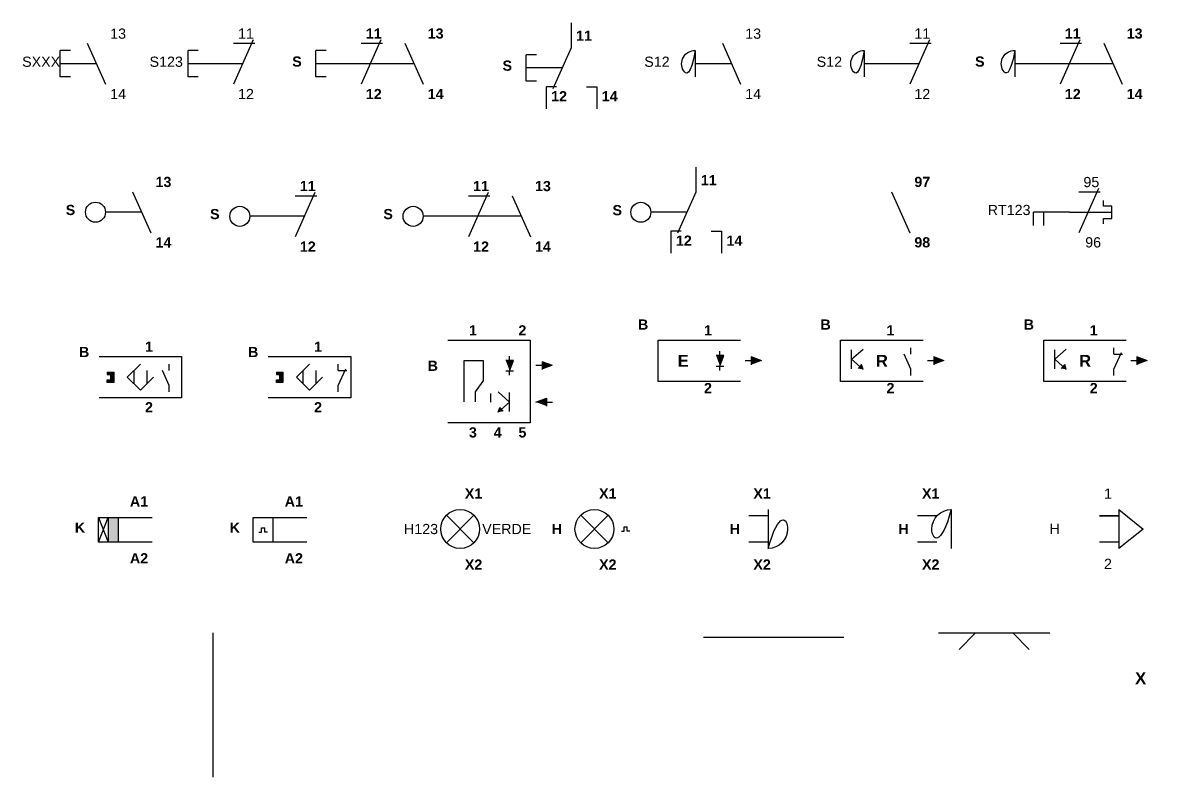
# Model space of a CAD drawing. Header units: millimetres. Extents: x 4225673219140 to 4225673219936, y 4184063498985 to 4184063499549.
# Drawn here: x 4225673219477.4 to 4225673219706.4, y 4184063498987.3 to 4184063499139.1 of the extents above; entities that cross this region are included whole.
import ezdxf
from ezdxf.enums import TextEntityAlignment as Align

# ---------------------------------------------------------------- set-up
doc = ezdxf.new("R2010")
doc.units = ezdxf.units.MM
doc.linetypes.add('ACAD_ISO02W100', pattern=[15, 12, -3])
for name, color, linetype in [('arrancadores', 230, 'Continuous'), ('DISCONTINUA', 7, 'ACAD_ISO02W100'), ('PFV', 7, 'Continuous'), ('REGEN_LINE', 4, 'Continuous')]:
    doc.layers.add(name, color=color, linetype=linetype)
doc.styles.add('TRINIDAD', font='arial.ttf')

# ---------------------------------------------------------------- blocks, each defined once
blk = doc.blocks.new('PNO')
at = {"layer": 'DISCONTINUA', "color": 4, "linetype": 'ACAD_ISO02W100', "ltscale": 0.03}
blk.add_line((-0.268, 0.602), (-1.332, 0.602), dxfattribs=at)
at = {"layer": 'REGEN_LINE', "linetype": 'Continuous'}
for p, q in [((-0.535, 1.205), (0, 0)), ((-1.332, 0.215), (-1.332, 0.99)), ((-1.029, 0.99), (-1.332, 0.99)), ((-1.029, 0.215), (-1.332, 0.215))]:
    blk.add_line(p, q, dxfattribs=at)
for points in [[(0, 1.205, 0), (0, 1.807, 0)], [(0, -0.602, 0), (0, 0, 0)]]:
    blk.add_polyline3d(points, dxfattribs=at)
blk = doc.blocks.new('PULSADOR_START')
at = {"linetype": 'Continuous'}
blk.add_blockref('PNO', (0, 0), dxfattribs=at)
at = {"linetype": 'Continuous', "style": 'TRINIDAD'}
for tag, p in [('CONTACTO1', (0.137, 1.488)), ('PULSADOR_Nº:', (-2.45, 0.663)), ('CONTACTO2', (0.137, -0.286))]:
    blk.add_attdef(tag, text='', height=0.3, dxfattribs=at).set_placement(p, align=Align.MIDDLE_LEFT)
blk = doc.blocks.new('PNC')
at = {"layer": 'DISCONTINUA', "color": 4, "linetype": 'ACAD_ISO02W100', "ltscale": 0.03}
blk.add_line((0.268, 0.602), (-1.332, 0.602), dxfattribs=at)
at = {"layer": 'REGEN_LINE', "linetype": 'Continuous'}
for p, q in [((0.578, 1.301), (0, 0)), ((0, 1.205), (0.63, 1.205)), ((-1.332, 0.215), (-1.332, 0.99)), ((-1.029, 0.99), (-1.332, 0.99)), ((-1.029, 0.215), (-1.332, 0.215))]:
    blk.add_line(p, q, dxfattribs=at)
for points in [[(0, 1.205, 0), (0, 1.807, 0)], [(0, -0.602, 0), (0, 0, 0)]]:
    blk.add_polyline3d(points, dxfattribs=at)
blk = doc.blocks.new('PULSADOR_STOP')
at = {"linetype": 'Continuous'}
blk.add_blockref('PNC', (0, 0), dxfattribs=at)
at = {"linetype": 'Continuous', "style": 'TRINIDAD'}
for tag, p in [('CONTACTO1', (0.137, 1.491)), ('PULSADOR_Nº:', (-2.461, 0.663)), ('CONTACTO2', (0.137, -0.286))]:
    blk.add_attdef(tag, text='', height=0.3, dxfattribs=at).set_placement(p, align=Align.MIDDLE_LEFT)
blk = doc.blocks.new('PE_NO')
at = {"layer": 'DISCONTINUA', "color": 4, "linetype": 'ACAD_ISO02W100', "ltscale": 0.03}
blk.add_line((-0.268, 0.602), (-1.332, 0.602), dxfattribs=at)
blk.add_line((-0.268, 0.602), (-1.332, 0.602), dxfattribs=at)
at = {"layer": 'PFV', "color": 0}
blk.add_polyline3d([(0, 1.202, 0), (0, 1.807, 0)], dxfattribs=at)
at = {"layer": 'REGEN_LINE', "linetype": 'Continuous'}
for p, q in [((-0.535, 1.205), (0, 0)), ((-1.332, 0.99), (-1.332, 0.215))]:
    blk.add_line(p, q, dxfattribs=at)
for points in [[(0, 1.205, 0), (0, 1.807, 0)], [(0, -0.602, 0), (0, 0, 0)]]:
    blk.add_polyline3d(points, dxfattribs=at)
blk.add_arc((-1.344, 0.602), 0.388, 88.3666, 271.6334, dxfattribs=at)
blk = doc.blocks.new('PARADA DE EMERGENCIA')
at = {"linetype": 'Continuous'}
blk.add_blockref('PE_NO', (0, 0), dxfattribs=at)
at = {"linetype": 'Continuous', "style": 'TRINIDAD'}
for tag, p in [('CONTACTO1', (0.137, 1.488)), ('PULSADOR_Nº:', (-2.829, 0.663)), ('CONTACTO2', (0.137, -0.286))]:
    blk.add_attdef(tag, text='', height=0.3, dxfattribs=at).set_placement(p, align=Align.MIDDLE_LEFT)
blk = doc.blocks.new('PE_NC')
at = {"layer": 'DISCONTINUA', "color": 4, "linetype": 'ACAD_ISO02W100', "ltscale": 0.03}
blk.add_line((0.268, 0.602), (-1.332, 0.602), dxfattribs=at)
at = {"layer": 'REGEN_LINE', "linetype": 'Continuous'}
for p, q in [((0.578, 1.301), (0, 0)), ((0, 1.205), (0.63, 1.205)), ((-1.332, 0.99), (-1.332, 0.215))]:
    blk.add_line(p, q, dxfattribs=at)
for points in [[(0, 1.205, 0), (0, 1.807, 0)], [(0, -0.602, 0), (0, 0, 0)]]:
    blk.add_polyline3d(points, dxfattribs=at)
blk.add_arc((-1.344, 0.602), 0.388, 88.3666, 271.6334, dxfattribs=at)
blk = doc.blocks.new('PARADA_EMERGENCIA_NC')
at = {"layer": 'DISCONTINUA', "color": 4, "linetype": 'ACAD_ISO02W100', "ltscale": 0.03}
blk.add_line((0.268, 0.602), (-1.332, 0.602), dxfattribs=at)
at = {"linetype": 'Continuous'}
blk.add_blockref('PE_NC', (0, 0), dxfattribs=at)
at = {"linetype": 'Continuous', "style": 'TRINIDAD'}
for tag, p in [('CONTACTO1', (0.137, 1.491)), ('PULSADOR_Nº:', (-2.731, 0.663)), ('CONTACTO2', (0.137, -0.286))]:
    blk.add_attdef(tag, text='', height=0.3, dxfattribs=at).set_placement(p, align=Align.MIDDLE_LEFT)
blk = doc.blocks.new('LL')
at = {"layer": 'REGEN_LINE', "linetype": 'Continuous'}
for p, q in [((-0.404, 0.404), (0.404, -0.404)), ((0.404, 0.404), (-0.404, -0.404))]:
    blk.add_line(p, q, dxfattribs=at)
for points in [[(0, 0.571, 0), (0, 1.173, 0)], [(0, -1.174, 0), (0, -0.571, 0)]]:
    blk.add_polyline3d(points, dxfattribs=at)
blk.add_circle((0, 0), 0.571, dxfattribs=at)
at = {"char_height": 0.3, "width": 243.39615, "style": 'TRINIDAD'}
for s, insert, attachment_point in [('{\\fArial|b1|i0|c0|p34;X1}', (0.137, 1.192), 1), ('{\\fArial|b1|i0|c0|p34;X2}', (0.137, -1.193), 7)]:
    blk.add_mtext(s, dxfattribs=dict(at, insert=insert, attachment_point=attachment_point))
blk = doc.blocks.new('LAMPARA_LED')
at = {"linetype": 'Continuous'}
blk.add_blockref('LL', (0, 0), dxfattribs=at)
at = {"linetype": 'Continuous', "style": 'TRINIDAD'}
for tag, p in [('LED_Nº:', (-1.65, 0)), ('COLOR:', (0.646, 0))]:
    blk.add_attdef(tag, text='', height=0.3, dxfattribs=at).set_placement(p, align=Align.MIDDLE_LEFT)
blk = doc.blocks.new('RTNC')
at = {"layer": 'DISCONTINUA', "linetype": 'ACAD_ISO02W100', "ltscale": 0.03}
for p, q in [((0.727, 0.784), (0.727, 0.948)), ((0.969, 0.784), (0.727, 0.784)), ((0.969, 0.421), (0.969, 0.784)), ((-0.268, 0.602), (-1.332, 0.602)), ((-1.332, 0.215), (-1.332, 0.602)), ((-1.028, 0.215), (-1.028, 0.602)), ((-0.268, 0.602), (0.969, 0.602)), ((0.727, 0.421), (0.969, 0.421)), ((0.727, 0.257), (0.727, 0.421))]:
    blk.add_line(p, q, dxfattribs=at)
at = {"layer": 'REGEN_LINE', "linetype": 'Continuous'}
for p, q in [((0.578, 1.301), (0, 0)), ((0, 1.205), (0.63, 1.205))]:
    blk.add_line(p, q, dxfattribs=at)
for points in [[(0, 1.205, 0), (0, 1.807, 0)], [(0, -0.602, 0), (0, 0, 0)]]:
    blk.add_polyline3d(points, dxfattribs=at)
blk = doc.blocks.new('RELE_TERMICO_NC')
at = {"layer": 'PFV', "color": 0}
blk.add_polyline3d([(0, -0.128, 0), (0, -0.491, 0)], dxfattribs=at)
at = {"linetype": 'Continuous'}
blk.add_blockref('RTNC', (0, 0), dxfattribs=at)
at = {"linetype": 'Continuous', "style": 'TRINIDAD'}
for tag, p in [('CONTACTO1', (0.137, 1.488)), ('RELE_TERMICO_Nº:', (-2.675, 0.668)), ('CONTACTO2', (0.189, -0.283))]:
    blk.add_attdef(tag, text='', height=0.3, dxfattribs=at).set_placement(p, align=Align.MIDDLE_LEFT)
blk = doc.blocks.new('ZETA')
at = {"layer": 'REGEN_LINE', "linetype": 'Continuous'}
for p, q in [((0, 2.67), (-3.91, 2.67)), ((0, 3.91), (0, -3.91)), ((0, 3.91), (4.87, 0)), ((4.87, 0), (0, -3.91)), ((0, -2.67), (-3.91, -2.67))]:
    blk.add_line(p, q, dxfattribs=at)
blk.add_lwpolyline([(-3.91, 2.67), (0, 2.67), (0, -2.67), (-3.91, -2.67)], close=True, dxfattribs=at)
for points in [[(-3.91, 2.67, 0), (-3.91, 8.03, 0)], [(-3.91, -8.04, 0), (-3.91, -2.67, 0)]]:
    blk.add_polyline3d(points, dxfattribs=at)
at = {"style": 'TRINIDAD'}
for tag, p in [('CONTACTO1', (-2.98, 6.1)), ('ZETA', (-13.93, -0.97)), ('CONTACTO2', (-2.98, -8.03))]:
    blk.add_attdef(tag, p, '', height=2.05, dxfattribs=at)

msp = doc.modelspace()

# ---------------------------------------------------------------- hatches: boundary and pattern name
at = {"layer": 'REGEN_LINE', "linetype": 'Continuous'}
for points in [[(4225673219575.332, 4184063499069.078), (4225673219576.125, 4184063499071.2), (4225673219574.539, 4184063499071.2)], [(4225673219581.843, 4184063499070.932), (4225673219581.843, 4184063499069.346), (4225673219583.965, 4184063499070.139)], [(4225673219617.633, 4184063499070.041), (4225673219618.426, 4184063499072.163), (4225673219616.84, 4184063499072.163)], [(4225673219623.913, 4184063499071.895), (4225673219623.913, 4184063499070.309), (4225673219626.035, 4184063499071.102)], [(4225673219660.621, 4184063499071.895), (4225673219660.621, 4184063499070.309), (4225673219662.743, 4184063499071.102)], [(4225673219701.496, 4184063499071.895), (4225673219701.496, 4184063499070.309), (4225673219703.619, 4184063499071.102)], [(4225673219495.709, 4184063499068.821), (4225673219494.407, 4184063499068.821), (4225673219494.407, 4184063499068.332), (4225673219495.058, 4184063499068.332), (4225673219495.058, 4184063499067.267), (4225673219494.407, 4184063499067.267), (4225673219494.407, 4184063499066.777), (4225673219495.709, 4184063499066.777)], [(4225673219529.716, 4184063499068.821), (4225673219528.414, 4184063499068.821), (4225673219528.414, 4184063499068.332), (4225673219529.065, 4184063499068.332), (4225673219529.065, 4184063499067.267), (4225673219528.414, 4184063499067.267), (4225673219528.414, 4184063499066.777), (4225673219529.716, 4184063499066.777)], [(4225673219580.612, 4184063499062.808), (4225673219582.734, 4184063499062.015), (4225673219582.734, 4184063499063.6)], [(4225673219496.591, 4184063499039.583), (4225673219494.608, 4184063499039.583), (4225673219494.608, 4184063499034.606), (4225673219496.591, 4184063499034.606)]]:
    msp.add_hatch(color=256, dxfattribs=at).paths.add_polyline_path(points)
h = msp.add_hatch(color=256, dxfattribs=at)
h.paths.add_polyline_path([(4225673219645.745, 4184063499069.961), (4225673219645.401, 4184063499069.575), (4225673219646.415, 4184063499069.365)])
h.paths.add_polyline_path([(4225673219646.089, 4184063499070.348), (4225673219645.745, 4184063499069.961), (4225673219646.415, 4184063499069.365)])
h = msp.add_hatch(color=256, dxfattribs=at)
h.paths.add_polyline_path([(4225673219686.621, 4184063499069.961), (4225673219686.277, 4184063499069.575), (4225673219687.29, 4184063499069.365)])
h.paths.add_polyline_path([(4225673219686.965, 4184063499070.348), (4225673219686.621, 4184063499069.961), (4225673219687.29, 4184063499069.365)])
h = msp.add_hatch(color=256, dxfattribs=at)
h.paths.add_polyline_path([(4225673219573.703, 4184063499061.356), (4225673219574.047, 4184063499060.97), (4225673219573.034, 4184063499060.761)])
h.paths.add_polyline_path([(4225673219573.359, 4184063499061.743), (4225673219573.703, 4184063499061.356), (4225673219573.034, 4184063499060.761)])

# ---------------------------------------------------------------- linework, layer by layer
at = {"layer": 'DISCONTINUA', "color": 4, "linetype": 'ACAD_ISO02W100', "ltscale": 0.03}
for p, q in [((4225673219556.08, 4184063499130.866), (4225673219536.348, 4184063499130.866)), ((4225673219585.94, 4184063499130.041), (4225673219578.649, 4184063499130.041)), ((4225673219696.669, 4184063499130.866), (4225673219676.937, 4184063499130.866)), ((4225673219696.669, 4184063499130.866), (4225673219676.937, 4184063499130.866)), ((4225673219501.337, 4184063499101.006), (4225673219494.046, 4184063499101.006)), ((4225673219501.337, 4184063499101.006), (4225673219494.046, 4184063499101.006)), ((4225673219611.023, 4184063499100.984), (4225673219603.732, 4184063499100.984)), ((4225673219611.023, 4184063499100.984), (4225673219603.732, 4184063499100.984)), ((4225673219534.034, 4184063499100.177), (4225673219523.077, 4184063499100.177)), ((4225673219534.034, 4184063499100.177), (4225673219523.077, 4184063499100.177)), ((4225673219577.66, 4184063499100.177), (4225673219557.928, 4184063499100.177)), ((4225673219577.66, 4184063499100.177), (4225673219557.928, 4184063499100.177))]:
    msp.add_line(p, q, dxfattribs=at)
at = {"layer": 'PFV', "color": 0}
for points in [[(4225673219557.914, 4184063499134.969, 0), (4225673219557.914, 4184063499139.116, 0)], [(4225673219698.502, 4184063499134.969, 0), (4225673219698.502, 4184063499139.116, 0)], [(4225673219533.03, 4184063499130.822, 0), (4225673219532.201, 4184063499131.651, 0)], [(4225673219557.914, 4184063499125.091, 0), (4225673219557.914, 4184063499123.441, 0)], [(4225673219698.502, 4184063499125.091, 0), (4225673219698.502, 4184063499123.441, 0)], [(4225673219503.17, 4184063499105.109, 0), (4225673219503.17, 4184063499109.256, 0)], [(4225673219579.494, 4184063499104.28, 0), (4225673219579.494, 4184063499108.427, 0)], [(4225673219655.788, 4184063499105.938, 0), (4225673219655.788, 4184063499109.256, 0)], [(4225673219655.788, 4184063499105.109, 0), (4225673219655.788, 4184063499109.256, 0)], [(4225673219579.494, 4184063499094.402, 0), (4225673219579.494, 4184063499092.752, 0)]]:
    msp.add_polyline3d(points, dxfattribs=at)
at = {"layer": 'REGEN_LINE', "linetype": 'Continuous'}
for p, q in [((4225673219587.773, 4184063499134.166), (4225673219587.773, 4184063499139.116)), ((4225673219549.432, 4184063499135.652), (4225673219545.472, 4184063499126.741)), ((4225673219545.472, 4184063499134.991), (4225673219549.789, 4184063499134.991)), ((4225673219554.247, 4184063499134.991), (4225673219557.914, 4184063499126.741)), ((4225673219690.021, 4184063499135.652), (4225673219686.061, 4184063499126.741)), ((4225673219686.061, 4184063499134.991), (4225673219690.377, 4184063499134.991)), ((4225673219694.835, 4184063499134.991), (4225673219698.502, 4184063499126.741)), ((4225673219536.348, 4184063499128.212), (4225673219536.348, 4184063499133.52)), ((4225673219538.424, 4184063499133.52), (4225673219536.348, 4184063499133.52)), ((4225673219578.649, 4184063499127.387), (4225673219578.649, 4184063499132.695)), ((4225673219580.725, 4184063499132.695), (4225673219578.649, 4184063499132.695)), ((4225673219584.107, 4184063499125.916), (4225673219587.773, 4184063499134.166)), ((4225673219676.937, 4184063499133.52), (4225673219676.937, 4184063499128.212)), ((4225673219538.424, 4184063499128.212), (4225673219536.348, 4184063499128.212)), ((4225673219580.725, 4184063499127.387), (4225673219578.649, 4184063499127.387)), ((4225673219584.741, 4184063499126.239), (4225673219582.683, 4184063499126.239)), ((4225673219582.683, 4184063499126.239), (4225673219582.683, 4184063499121.791)), ((4225673219590.806, 4184063499126.239), (4225673219592.864, 4184063499126.239)), ((4225673219592.864, 4184063499126.239), (4225673219592.864, 4184063499121.791)), ((4225673219612.856, 4184063499105.109), (4225673219612.856, 4184063499110.059)), ((4225673219499.503, 4184063499105.131), (4225673219503.17, 4184063499096.881)), ((4225673219536.161, 4184063499104.963), (4225673219532.201, 4184063499096.052)), ((4225673219571.012, 4184063499104.963), (4225673219567.052, 4184063499096.052)), ((4225673219609.189, 4184063499096.859), (4225673219612.856, 4184063499105.109)), ((4225673219652.121, 4184063499105.131), (4225673219655.788, 4184063499096.881)), ((4225673219532.201, 4184063499104.302), (4225673219536.518, 4184063499104.302)), ((4225673219567.052, 4184063499104.302), (4225673219571.369, 4184063499104.302)), ((4225673219575.827, 4184063499104.302), (4225673219579.494, 4184063499096.052)), ((4225673219609.823, 4184063499097.182), (4225673219607.765, 4184063499097.182)), ((4225673219607.765, 4184063499097.182), (4225673219607.765, 4184063499092.734)), ((4225673219615.889, 4184063499097.182), (4225673219617.947, 4184063499097.182)), ((4225673219617.947, 4184063499097.182), (4225673219617.947, 4184063499092.734)), ((4225673219617.633, 4184063499072.163), (4225673219617.633, 4184063499073.017)), ((4225673219644.117, 4184063499071.412), (4225673219646.415, 4184063499073.459)), ((4225673219644.117, 4184063499069.516), (4225673219644.117, 4184063499073.309)), ((4225673219656, 4184063499072.474), (4225673219656, 4184063499073.733)), ((4225673219684.993, 4184063499071.412), (4225673219687.29, 4184063499073.459)), ((4225673219684.993, 4184063499069.516), (4225673219684.993, 4184063499073.309)), ((4225673219696.875, 4184063499072.474), (4225673219696.875, 4184063499073.733)), ((4225673219696.875, 4184063499069.443), (4225673219698.375, 4184063499072.812)), ((4225673219506.861, 4184063499069.185), (4225673219506.861, 4184063499070.444)), ((4225673219540.868, 4184063499069.185), (4225673219540.868, 4184063499070.444)), ((4225673219566.208, 4184063499062.84), (4225673219566.208, 4184063499071.2)), ((4225673219566.208, 4184063499071.2), (4225673219569.976, 4184063499071.2)), ((4225673219569.976, 4184063499071.2), (4225673219569.976, 4184063499067.025)), ((4225673219575.332, 4184063499071.2), (4225673219575.332, 4184063499072.054)), ((4225673219623.913, 4184063499071.102), (4225673219622.682, 4184063499071.102)), ((4225673219644.117, 4184063499071.412), (4225673219646.415, 4184063499069.365)), ((4225673219656, 4184063499069.443), (4225673219654.65, 4184063499072.474)), ((4225673219660.621, 4184063499071.102), (4225673219659.39, 4184063499071.102)), ((4225673219684.993, 4184063499071.412), (4225673219687.29, 4184063499069.365)), ((4225673219696.875, 4184063499072.474), (4225673219698.588, 4184063499072.474)), ((4225673219701.496, 4184063499071.102), (4225673219700.266, 4184063499071.102)), ((4225673219494.407, 4184063499068.821), (4225673219495.709, 4184063499068.821)), ((4225673219494.407, 4184063499068.821), (4225673219494.407, 4184063499068.332)), ((4225673219494.407, 4184063499068.332), (4225673219495.058, 4184063499068.332)), ((4225673219495.058, 4184063499068.332), (4225673219495.058, 4184063499067.267)), ((4225673219495.709, 4184063499068.821), (4225673219495.709, 4184063499066.777)), ((4225673219499.743, 4184063499069.125), (4225673219499.743, 4184063499066.501)), ((4225673219502.367, 4184063499069.125), (4225673219502.367, 4184063499066.501)), ((4225673219506.861, 4184063499066.154), (4225673219505.512, 4184063499069.185)), ((4225673219528.414, 4184063499068.821), (4225673219529.716, 4184063499068.821)), ((4225673219528.414, 4184063499068.821), (4225673219528.414, 4184063499068.332)), ((4225673219528.414, 4184063499068.332), (4225673219529.065, 4184063499068.332)), ((4225673219529.065, 4184063499068.332), (4225673219529.065, 4184063499067.267)), ((4225673219529.716, 4184063499068.821), (4225673219529.716, 4184063499066.777)), ((4225673219533.75, 4184063499069.125), (4225673219533.75, 4184063499066.501)), ((4225673219536.374, 4184063499069.125), (4225673219536.374, 4184063499066.501)), ((4225673219540.868, 4184063499066.154), (4225673219542.368, 4184063499069.522)), ((4225673219540.868, 4184063499069.185), (4225673219542.582, 4184063499069.185)), ((4225673219574.539, 4184063499069.078), (4225673219576.125, 4184063499069.078)), ((4225673219575.332, 4184063499068.224), (4225673219575.332, 4184063499069.078)), ((4225673219581.843, 4184063499070.139), (4225673219580.612, 4184063499070.139)), ((4225673219616.84, 4184063499070.041), (4225673219618.426, 4184063499070.041)), ((4225673219617.633, 4184063499069.187), (4225673219617.633, 4184063499070.041)), ((4225673219656, 4184063499068.184), (4225673219656, 4184063499069.443)), ((4225673219696.875, 4184063499068.184), (4225673219696.875, 4184063499069.443)), ((4225673219494.407, 4184063499066.777), (4225673219494.407, 4184063499067.267)), ((4225673219494.407, 4184063499067.267), (4225673219495.058, 4184063499067.267)), ((4225673219495.709, 4184063499066.777), (4225673219494.407, 4184063499066.777)), ((4225673219506.861, 4184063499064.895), (4225673219506.861, 4184063499066.154)), ((4225673219528.414, 4184063499066.777), (4225673219528.414, 4184063499067.267)), ((4225673219528.414, 4184063499067.267), (4225673219529.065, 4184063499067.267)), ((4225673219529.716, 4184063499066.777), (4225673219528.414, 4184063499066.777)), ((4225673219540.868, 4184063499064.895), (4225673219540.868, 4184063499066.154)), ((4225673219568.456, 4184063499064.893), (4225673219569.976, 4184063499067.025)), ((4225673219568.456, 4184063499062.84), (4225673219568.456, 4184063499064.893)), ((4225673219571.453, 4184063499064.556), (4225673219571.453, 4184063499062.816)), ((4225673219575.332, 4184063499062.808), (4225673219573.034, 4184063499064.854)), ((4225673219575.332, 4184063499060.911), (4225673219575.332, 4184063499064.704)), ((4225673219575.332, 4184063499062.808), (4225673219573.034, 4184063499060.761)), ((4225673219582.734, 4184063499062.808), (4225673219583.965, 4184063499062.808)), ((4225673219627.324, 4184063499041.174), (4225673219627.324, 4184063499033.353)), ((4225673219664.152, 4184063499041.174), (4225673219664.152, 4184063499033.353)), ((4225673219492.626, 4184063499039.583), (4225673219494.608, 4184063499034.606)), ((4225673219492.626, 4184063499034.606), (4225673219494.608, 4184063499039.583)), ((4225673219494.608, 4184063499039.583), (4225673219494.608, 4184063499034.606)), ((4225673219589.615, 4184063499040.03), (4225673219595.148, 4184063499034.497)), ((4225673219595.148, 4184063499040.03), (4225673219589.615, 4184063499034.497)), ((4225673219627.324, 4184063499039.938), (4225673219623.411, 4184063499039.938)), ((4225673219661.24, 4184063499039.938), (4225673219657.328, 4184063499039.938)), ((4225673219524.894, 4184063499036.656), (4225673219525.43, 4184063499036.656)), ((4225673219525.43, 4184063499036.656), (4225673219525.43, 4184063499037.533)), ((4225673219525.43, 4184063499037.533), (4225673219526.061, 4184063499037.533)), ((4225673219526.061, 4184063499036.656), (4225673219526.061, 4184063499037.533)), ((4225673219526.597, 4184063499036.656), (4225673219526.061, 4184063499036.656)), ((4225673219597.83, 4184063499036.825), (4225673219598.367, 4184063499036.825)), ((4225673219598.367, 4184063499036.825), (4225673219598.367, 4184063499037.702)), ((4225673219598.367, 4184063499037.702), (4225673219598.997, 4184063499037.702)), ((4225673219598.997, 4184063499036.825), (4225673219598.997, 4184063499037.702)), ((4225673219599.533, 4184063499036.825), (4225673219598.997, 4184063499036.825)), ((4225673219627.324, 4184063499034.589), (4225673219623.411, 4184063499034.589)), ((4225673219661.24, 4184063499034.589), (4225673219657.328, 4184063499034.589)), ((4225673219515.612, 4184063499016.358), (4225673219515.612, 4184063498987.328)), ((4225673219614.315, 4184063499015.529), (4225673219642.517, 4184063499015.529)), ((4225673219661.594, 4184063499016.358), (4225673219683.989, 4184063499016.358)), ((4225673219665.741, 4184063499013.041), (4225673219669.059, 4184063499016.358)), ((4225673219679.841, 4184063499013.041), (4225673219676.524, 4184063499016.358))]:
    msp.add_line(p, q, dxfattribs=at)
for points in [[(4225673219562.89, 4184063499075.249), (4225673219579.479, 4184063499075.249), (4225673219579.479, 4184063499058.66), (4225673219562.89, 4184063499058.66)], [(4225673219621.781, 4184063499066.955), (4225673219605.192, 4184063499066.955), (4225673219605.192, 4184063499075.249), (4225673219621.781, 4184063499075.249)], [(4225673219658.488, 4184063499066.955), (4225673219641.899, 4184063499066.955), (4225673219641.899, 4184063499075.249), (4225673219658.488, 4184063499075.249)], [(4225673219699.364, 4184063499066.955), (4225673219682.775, 4184063499066.955), (4225673219682.775, 4184063499075.249), (4225673219699.364, 4184063499075.249)], [(4225673219492.761, 4184063499071.96), (4225673219509.35, 4184063499071.96), (4225673219509.35, 4184063499063.666), (4225673219492.761, 4184063499063.666)], [(4225673219501.055, 4184063499070.436), (4225673219498.432, 4184063499067.812), (4225673219501.055, 4184063499065.189), (4225673219503.679, 4184063499067.812)], [(4225673219526.768, 4184063499071.96), (4225673219543.356, 4184063499071.96), (4225673219543.356, 4184063499063.666), (4225673219526.768, 4184063499063.666)], [(4225673219535.062, 4184063499070.436), (4225673219532.438, 4184063499067.812), (4225673219535.062, 4184063499065.189), (4225673219537.686, 4184063499067.812)], [(4225673219575.332, 4184063499069.078), (4225673219576.125, 4184063499071.2), (4225673219574.539, 4184063499071.2)], [(4225673219583.965, 4184063499070.139), (4225673219581.843, 4184063499070.932), (4225673219581.843, 4184063499069.346)], [(4225673219617.633, 4184063499070.041), (4225673219618.426, 4184063499072.163), (4225673219616.84, 4184063499072.163)], [(4225673219626.035, 4184063499071.102), (4225673219623.913, 4184063499071.895), (4225673219623.913, 4184063499070.309)], [(4225673219662.743, 4184063499071.102), (4225673219660.621, 4184063499071.895), (4225673219660.621, 4184063499070.309)], [(4225673219703.619, 4184063499071.102), (4225673219701.496, 4184063499071.895), (4225673219701.496, 4184063499070.309)], [(4225673219646.415, 4184063499069.365), (4225673219646.089, 4184063499070.348), (4225673219645.401, 4184063499069.575)], [(4225673219687.29, 4184063499069.365), (4225673219686.965, 4184063499070.348), (4225673219686.277, 4184063499069.575)], [(4225673219580.612, 4184063499062.808), (4225673219582.734, 4184063499063.6), (4225673219582.734, 4184063499062.015)], [(4225673219573.034, 4184063499060.761), (4225673219573.359, 4184063499061.743), (4225673219574.047, 4184063499060.97)], [(4225673219503.409, 4184063499034.606), (4225673219492.626, 4184063499034.606), (4225673219492.626, 4184063499039.583), (4225673219503.409, 4184063499039.583)], [(4225673219492.626, 4184063499039.583), (4225673219496.591, 4184063499039.583), (4225673219496.591, 4184063499034.606), (4225673219492.626, 4184063499034.606)], [(4225673219534.545, 4184063499034.606), (4225673219523.763, 4184063499034.606), (4225673219523.763, 4184063499039.583), (4225673219534.545, 4184063499039.583)], [(4225673219523.763, 4184063499039.583), (4225673219527.728, 4184063499039.583), (4225673219527.728, 4184063499034.606), (4225673219523.763, 4184063499034.606)]]:
    msp.add_lwpolyline(points, close=True, dxfattribs=at)
for points in [[(4225673219545.472, 4184063499134.991, 0), (4225673219545.472, 4184063499139.116, 0)], [(4225673219557.914, 4184063499134.991, 0), (4225673219557.914, 4184063499139.116, 0)], [(4225673219686.061, 4184063499134.991, 0), (4225673219686.061, 4184063499139.116, 0)], [(4225673219698.502, 4184063499134.991, 0), (4225673219698.502, 4184063499139.116, 0)], [(4225673219545.472, 4184063499122.616, 0), (4225673219545.472, 4184063499126.741, 0)], [(4225673219557.914, 4184063499122.616, 0), (4225673219557.914, 4184063499126.741, 0)], [(4225673219686.061, 4184063499122.616, 0), (4225673219686.061, 4184063499126.741, 0)], [(4225673219698.502, 4184063499122.616, 0), (4225673219698.502, 4184063499126.741, 0)], [(4225673219503.17, 4184063499105.131, 0), (4225673219503.17, 4184063499109.256, 0)], [(4225673219532.201, 4184063499104.302, 0), (4225673219532.201, 4184063499108.427, 0)], [(4225673219567.052, 4184063499104.302, 0), (4225673219567.052, 4184063499108.427, 0)], [(4225673219579.494, 4184063499104.302, 0), (4225673219579.494, 4184063499108.427, 0)], [(4225673219655.788, 4184063499105.131, 0), (4225673219655.788, 4184063499109.256, 0)], [(4225673219503.17, 4184063499092.756, 0), (4225673219503.17, 4184063499096.881, 0)], [(4225673219532.201, 4184063499091.927, 0), (4225673219532.201, 4184063499096.052, 0)], [(4225673219567.052, 4184063499091.927, 0), (4225673219567.052, 4184063499096.052, 0)], [(4225673219579.494, 4184063499091.927, 0), (4225673219579.494, 4184063499096.052, 0)], [(4225673219655.788, 4184063499092.756, 0), (4225673219655.788, 4184063499096.881, 0)], [(4225673219566.208, 4184063499075.249, 0), (4225673219566.208, 4184063499078.567, 0)], [(4225673219576.161, 4184063499075.249, 0), (4225673219576.161, 4184063499078.567, 0)], [(4225673219613.486, 4184063499075.249, 0), (4225673219613.486, 4184063499078.567, 0)], [(4225673219650.193, 4184063499075.249, 0), (4225673219650.193, 4184063499078.567, 0)], [(4225673219691.069, 4184063499075.249, 0), (4225673219691.069, 4184063499078.567, 0)], [(4225673219501.055, 4184063499071.96, 0), (4225673219501.055, 4184063499076.107, 0)], [(4225673219535.062, 4184063499071.96, 0), (4225673219535.062, 4184063499076.107, 0)], [(4225673219613.486, 4184063499063.637, 0), (4225673219613.486, 4184063499066.955, 0)], [(4225673219650.193, 4184063499063.637, 0), (4225673219650.193, 4184063499066.955, 0)], [(4225673219691.069, 4184063499063.637, 0), (4225673219691.069, 4184063499066.955, 0)], [(4225673219501.055, 4184063499059.518, 0), (4225673219501.055, 4184063499063.666, 0)], [(4225673219535.062, 4184063499059.518, 0), (4225673219535.062, 4184063499063.666, 0)], [(4225673219566.208, 4184063499058.66, 0), (4225673219566.208, 4184063499055.342, 0)], [(4225673219571.185, 4184063499058.66, 0), (4225673219571.185, 4184063499055.342, 0)], [(4225673219576.161, 4184063499058.66, 0), (4225673219576.161, 4184063499055.342, 0)], [(4225673219592.381, 4184063499041.172, 0), (4225673219592.381, 4184063499045.297, 0)], [(4225673219623.411, 4184063499039.938, 0), (4225673219623.411, 4184063499045.297, 0)], [(4225673219657.328, 4184063499039.938, 0), (4225673219657.328, 4184063499045.297, 0)], [(4225673219498.017, 4184063499039.583, 0), (4225673219498.017, 4184063499043.708, 0)], [(4225673219529.154, 4184063499039.583, 0), (4225673219529.154, 4184063499043.708, 0)], [(4225673219498.017, 4184063499030.481, 0), (4225673219498.017, 4184063499034.606, 0)], [(4225673219529.154, 4184063499030.481, 0), (4225673219529.154, 4184063499034.606, 0)], [(4225673219623.411, 4184063499029.226, 0), (4225673219623.411, 4184063499034.589, 0)], [(4225673219657.328, 4184063499029.226, 0), (4225673219657.328, 4184063499034.589, 0)], [(4225673219592.381, 4184063499029.226, 0), (4225673219592.381, 4184063499033.351, 0)], [(4225673219499.023, 4184063498987.328, 0), (4225673219499.023, 4184063499016.358, 0)], [(4225673219507.317, 4184063498987.328, 0), (4225673219507.317, 4184063499016.358, 0)], [(4225673219532.201, 4184063498987.328, 0), (4225673219532.201, 4184063499015.529, 0)], [(4225673219566.208, 4184063499015.529, 0), (4225673219596.068, 4184063499015.529, 0)], [(4225673219698.089, 4184063498998.94, 0), (4225673219698.089, 4184063499015.529, 0), (4225673219706.384, 4184063499015.529, 0), (4225673219706.384, 4184063498998.94, 0), (4225673219698.089, 4184063498998.94, 0)], [(4225673219541.325, 4184063498987.328, 0), (4225673219541.325, 4184063499008.064, 0)], [(4225673219566.208, 4184063499007.235, 0), (4225673219596.068, 4184063499007.235, 0)], [(4225673219622.61, 4184063499007.235, 0), (4225673219642.517, 4184063499007.235, 0)], [(4225673219549.619, 4184063498987.328, 0), (4225673219549.619, 4184063498999.77, 0)], [(4225673219566.208, 4184063498998.94, 0), (4225673219596.068, 4184063498998.94, 0)], [(4225673219630.075, 4184063498998.94, 0), (4225673219642.517, 4184063498998.94, 0)]]:
    msp.add_polyline3d(points, dxfattribs=at)
for centre, radius in [((4225673219492.031, 4184063499101.006), 2.015), ((4225673219601.717, 4184063499100.984), 2.015), ((4225673219521.062, 4184063499100.177), 2.015), ((4225673219555.913, 4184063499100.177), 2.015), ((4225673219592.381, 4184063499037.264), 3.913)]:
    msp.add_circle(centre, radius, dxfattribs=at)
for centre, radius, start, end in [((4225673219676.861, 4184063499130.866), 2.655, 88.37701, 271.62299), ((4225673219627.324, 4184063499037.266), 3.913, 270, 90), ((4225673219664.152, 4184063499037.266), 3.913, 90, 270)]:
    msp.add_arc(centre, radius, start, end, dxfattribs=at)

# ---------------------------------------------------------------- block references
at = {"linetype": 'Continuous', "xscale": 6.84765625, "yscale": 6.84765625, "zscale": 6.84749589150288}
for name, p, values in [('PULSADOR_START', (4225673219494.046, 4184063499126.741), {'PULSADOR_Nº:': 'SXXX', 'CONTACTO1': '13', 'CONTACTO2': '14'}), ('PULSADOR_STOP', (4225673219519.759, 4184063499126.741), {'PULSADOR_Nº:': 'S123', 'CONTACTO1': '11', 'CONTACTO2': '12'}), ('PARADA DE EMERGENCIA', (4225673219621.781, 4184063499126.741), {'PULSADOR_Nº:': 'S12', 'CONTACTO1': '13', 'CONTACTO2': '14'}), ('PARADA_EMERGENCIA_NC', (4225673219655.788, 4184063499126.741), {'PULSADOR_Nº:': 'S12', 'CONTACTO1': '11', 'CONTACTO2': '12'}), ('RELE_TERMICO_NC', (4225673219689.795, 4184063499096.881), {'RELE_TERMICO_Nº:': 'RT123', 'CONTACTO1': '95', 'CONTACTO2': '96'}), ('LAMPARA_LED', (4225673219565.378, 4184063499037.264), {'LED_Nº:': 'H123', 'COLOR:': 'VERDE'})]:
    msp.add_blockref(name, p, dxfattribs=at).add_auto_attribs(values)
at = {"layer": 'arrancadores'}
msp.add_blockref('ZETA', (4225673219697.854, 4184063499037.264), dxfattribs=at).add_auto_attribs({'CONTACTO2': '2', 'CONTACTO1': '1', 'ZETA': 'H'})

# ---------------------------------------------------------------- texts
at = {"style": 'TRINIDAD'}
for s, insert, char_height, width, attachment_point in [('{\\fArial|b1|i0|c0|p34;11}', (4225673219546.408, 4184063499137.982), 2.05425, 1666.65416, 1), ('{\\fArial|b1|i0|c0|p34;13}', (4225673219558.85, 4184063499137.982), 2.05425, 1666.65416, 1), ('{\\fArial|b1|i0|c0|p34;11}', (4225673219588.709, 4184063499137.541), 2.05425, 1666.65416, 1), ('{\\fArial|b1|i0|c0|p34;11}', (4225673219686.997, 4184063499137.982), 2.05425, 1666.65416, 1), ('{\\fArial|b1|i0|c0|p34;13}', (4225673219699.438, 4184063499137.982), 2.05425, 1666.65416, 1), ('{\\fArial|b1|i0|c0|p34;S}', (4225673219531.6, 4184063499132.345), 2.05425, 1666.65416, 1), ('{\\fArial|b1|i0|c0|p34;S}', (4225673219668.936, 4184063499132.345), 2.05425, 1666.65416, 1), ('{\\fArial|b1|i0|c0|p34;S}', (4225673219573.901, 4184063499131.52), 2.05425, 1666.65416, 1), ('{\\fArial|b1|i0|c0|p34;12}', (4225673219546.408, 4184063499123.75), 2.05425, 1666.65416, 7), ('{\\fArial|b1|i0|c0|p34;14}', (4225673219558.85, 4184063499123.75), 2.05425, 1666.65416, 7), ('{\\fArial|b1|i0|c0|p34;12}', (4225673219583.682, 4184063499123.31), 2.05425, 1666.65416, 7), ('{\\fArial|b1|i0|c0|p34;12}', (4225673219686.997, 4184063499123.75), 2.05425, 1666.65416, 7), ('{\\fArial|b1|i0|c0|p34;14}', (4225673219699.438, 4184063499123.75), 2.05425, 1666.65416, 7), ('{\\fArial|b1|i0|c0|p34;14}', (4225673219593.864, 4184063499123.31), 2.05425, 1666.65416, 7), ('{\\fArial|b1|i0|c0|p34;13}', (4225673219504.106, 4184063499108.122), 2.05425, 1666.65416, 1), ('{\\fArial|b1|i0|c0|p34;11}', (4225673219533.137, 4184063499107.292), 2.05425, 1666.65416, 1), ('{\\fArial|b1|i0|c0|p34;11}', (4225673219567.988, 4184063499107.292), 2.05425, 1666.65416, 1), ('{\\fArial|b1|i0|c0|p34;13}', (4225673219580.43, 4184063499107.292), 2.05425, 1666.65416, 1), ('{\\fArial|b1|i0|c0|p34;11}', (4225673219613.792, 4184063499108.484), 2.05425, 1666.65416, 1), ('{\\fArial|b1|i0|c0|p34;97}', (4225673219656.724, 4184063499108.122), 2.05425, 1666.65416, 1), ('{\\fArial|b1|i0|c0|p34;S}', (4225673219486.045, 4184063499102.484), 2.05425, 1666.65416, 1), ('{\\fArial|b1|i0|c0|p34;S}', (4225673219515.076, 4184063499101.655), 2.05425, 1666.65416, 1), ('{\\fArial|b1|i0|c0|p34;S}', (4225673219549.927, 4184063499101.655), 2.05425, 1666.65416, 1), ('{\\fArial|b1|i0|c0|p34;S}', (4225673219596.978, 4184063499101.399), 2.05425, 2.49378, 5), ('{\\fArial|b1|i0|c0|p34;14}', (4225673219504.106, 4184063499093.891), 2.05425, 1666.65416, 7), ('{\\fArial|b1|i0|c0|p34;12}', (4225673219608.765, 4184063499094.252), 2.05425, 1666.65416, 7), ('{\\fArial|b1|i0|c0|p34;14}', (4225673219618.947, 4184063499094.252), 2.05425, 1666.65416, 7), ('{\\fArial|b1|i0|c0|p34;98}', (4225673219656.724, 4184063499093.891), 2.05425, 1666.65416, 7), ('{\\fArial|b1|i0|c0|p34;12}', (4225673219533.137, 4184063499093.061), 2.05425, 1666.65416, 7), ('{\\fArial|b1|i0|c0|p34;12}', (4225673219567.988, 4184063499093.061), 2.05425, 1666.65416, 7), ('{\\fArial|b1|i0|c0|p34;14}', (4225673219580.43, 4184063499093.061), 2.05425, 1666.65416, 7), ('{\\fArial|b1|i0|c0|p34;1}', (4225673219567.144, 4184063499078.262), 2.05425, 1666.65416, 1), ('{\\fArial|b1|i0|c0|p34;2}', (4225673219577.097, 4184063499078.262), 2.05425, 1666.65416, 1), ('{\\fArial|b1|i0|c0|p34;B}', (4225673219601.14, 4184063499079.429), 2.05425, 1666.65416, 1), ('{\\fArial|b1|i0|c0|p34;1}', (4225673219614.422, 4184063499078.262), 2.05425, 1666.65416, 1), ('{\\fArial|b1|i0|c0|p34;B}', (4225673219637.848, 4184063499079.429), 2.05425, 1666.65416, 1), ('{\\fArial|b1|i0|c0|p34;1}', (4225673219651.13, 4184063499078.262), 2.05425, 1666.65416, 1), ('{\\fArial|b1|i0|c0|p34;B}', (4225673219678.724, 4184063499079.429), 2.05425, 1666.65416, 1), ('{\\fArial|b1|i0|c0|p34;1}', (4225673219692.005, 4184063499078.262), 2.05425, 1666.65416, 1), ('{\\fArial|b1|i0|c0|p34;B}', (4225673219488.709, 4184063499073.904), 2.05425, 1666.65416, 1), ('{\\fArial|b1|i0|c0|p34;1}', (4225673219501.991, 4184063499074.973), 2.05425, 1666.65416, 1), ('{\\fArial|b1|i0|c0|p34;B}', (4225673219522.716, 4184063499073.904), 2.05425, 1666.65416, 1), ('{\\fArial|b1|i0|c0|p34;1}', (4225673219535.999, 4184063499074.973), 2.05425, 1666.65416, 1), ('{\\fArial|b1|i0|c0|p34;B}', (4225673219558.839, 4184063499071.134), 2.05425, 1666.65416, 1), ('{\\fArial|b1|i0|c0|p34;E}', (4225673219610.245, 4184063499071.102), 2.39662, 3.5196, 5), ('{\\fArial|b1|i0|c0|p34;R}', (4225673219650.193, 4184063499071.102), 2.39662, 3.5196, 5), ('{\\fArial|b1|i0|c0|p34;R}', (4225673219691.069, 4184063499071.102), 2.39662, 3.5196, 5), ('{\\fArial|b1|i0|c0|p34;2}', (4225673219614.422, 4184063499066.65), 2.05425, 1666.65416, 1), ('{\\fArial|b1|i0|c0|p34;2}', (4225673219651.13, 4184063499066.65), 2.05425, 1666.65416, 1), ('{\\fArial|b1|i0|c0|p34;2}', (4225673219692.005, 4184063499066.65), 2.05425, 1666.65416, 1), ('{\\fArial|b1|i0|c0|p34;2}', (4225673219501.991, 4184063499060.742), 2.05425, 1666.65416, 7), ('{\\fArial|b1|i0|c0|p34;2}', (4225673219535.999, 4184063499060.742), 2.05425, 1666.65416, 7), ('{\\fArial|b1|i0|c0|p34;3}', (4225673219567.144, 4184063499055.647), 2.05425, 1666.65416, 7), ('{\\fArial|b1|i0|c0|p34;4}', (4225673219572.121, 4184063499055.647), 2.05425, 1666.65416, 7), ('{\\fArial|b1|i0|c0|p34;5}', (4225673219577.097, 4184063499055.647), 2.05425, 1666.65416, 7), ('{\\fArial|b1|i0|c0|p34;X1}', (4225673219593.317, 4184063499045.428), 2.05425, 1666.65416, 1), ('{\\fArial|b1|i0|c0|p34;X1}', (4225673219624.347, 4184063499045.428), 2.05425, 1666.65416, 1), ('{\\fArial|b1|i0|c0|p34;X1}', (4225673219658.264, 4184063499045.428), 2.05425, 1666.65416, 1), ('{\\fArial|b1|i0|c0|p34;A1}', (4225673219498.953, 4184063499043.838), 2.05425, 1666.65416, 1), ('{\\fArial|b1|i0|c0|p34;A1}', (4225673219530.09, 4184063499043.838), 2.05425, 1666.65416, 1), ('{\\fArial|b1|i0|c0|p34;K}', (4225673219487.877, 4184063499038.573), 2.05425, 1666.65416, 1), ('{\\fArial|b1|i0|c0|p34;K}', (4225673219519.015, 4184063499038.573), 2.05425, 1666.65416, 1), ('{\\fArial|b1|i0|c0|p34;H}', (4225673219584.804, 4184063499037.264), 2.05425, 2.56237, 5), ('{\\fArial|b1|i0|c0|p34;H}', (4225673219620.639, 4184063499037.264), 2.05425, 2.56237, 5), ('{\\fArial|b1|i0|c0|p34;H}', (4225673219654.555, 4184063499037.264), 2.05425, 2.56237, 5), ('{\\fArial|b1|i0|c0|p34;A2}', (4225673219498.953, 4184063499030.351), 2.05425, 1666.65416, 7), ('{\\fArial|b1|i0|c0|p34;A2}', (4225673219530.09, 4184063499030.351), 2.05425, 1666.65416, 7), ('{\\fArial|b1|i0|c0|p34;X2}', (4225673219593.317, 4184063499029.095), 2.05425, 1666.65416, 7), ('{\\fArial|b1|i0|c0|p34;X2}', (4225673219624.347, 4184063499029.095), 2.05425, 1666.65416, 7), ('{\\fArial|b1|i0|c0|p34;X2}', (4225673219658.264, 4184063499029.095), 2.05425, 1666.65416, 7), ('{\\fArial|b1|i0|c0|p34;X}', (4225673219702.236, 4184063499007.235), 2.39662, 3.5196, 5)]:
    msp.add_mtext(s, dxfattribs=dict(at, insert=insert, char_height=char_height, width=width, attachment_point=attachment_point))

doc.saveas('drawing.dxf')
